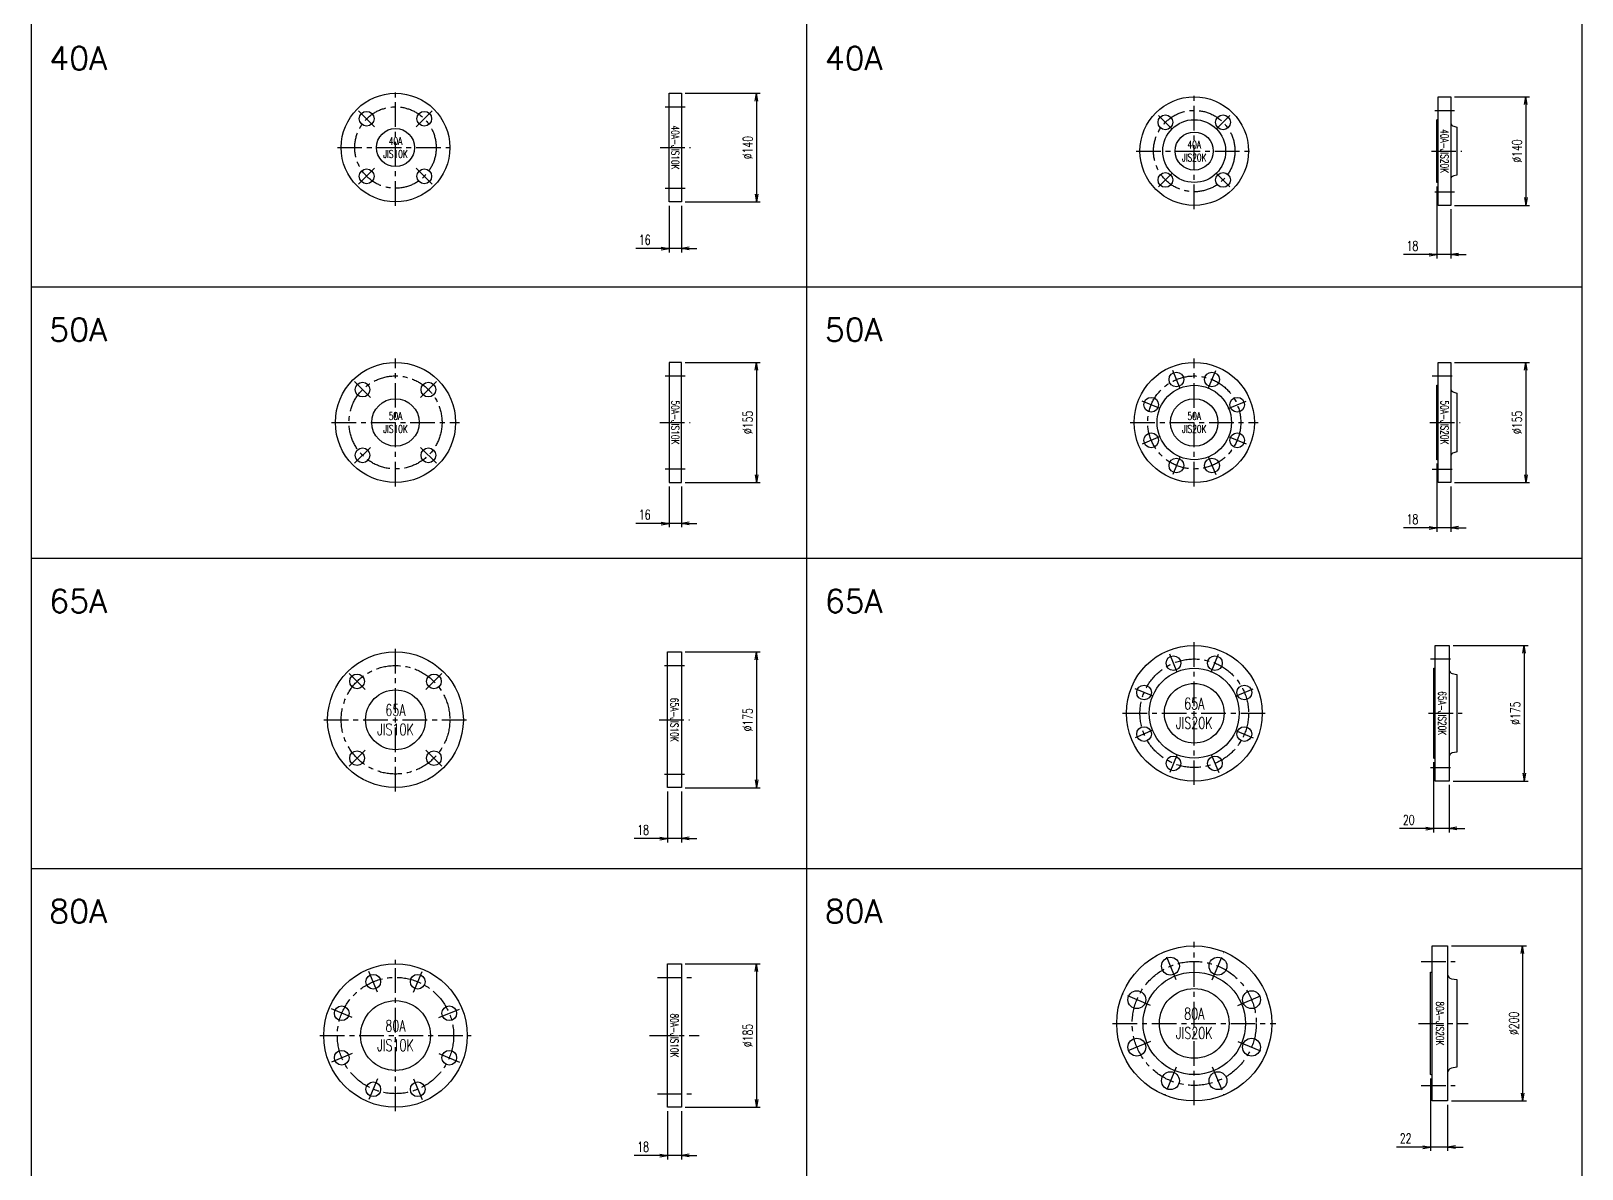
# Model space of a CAD drawing. Header units: millimetres. Extents: x 2090 to 42062, y -14812 to 2738.
# Drawn here: x 4325 to 6325, y -11950 to -10482 of the extents above; entities that cross this region are included whole.
import ezdxf

# ---------------------------------------------------------------- set-up
doc = ezdxf.new("R2010")
doc.units = ezdxf.units.MM
doc.header["$PDMODE"] = 35
doc.linetypes.add('CENTER', pattern=[50.8, 31.75, -6.35, 6.35, -6.35])
for name, color, linetype in [('#配管（SUS)', 220, 'Continuous'), ('DIM', 1, 'Continuous'), ('skeleton', 7, 'Continuous')]:
    doc.layers.add(name, color=color, linetype=linetype)
doc.styles.add('kpk', font='romans.shx', dxfattribs={"width": 0.7, "bigfont": 'extfont2.shx'})
doc.styles.get("Standard").update_dxf_attribs({"font": 'romans.shx', "bigfont": 'extfont.shx'})
doc.dimstyles.new('1／5～KPK', dxfattribs={"dimscale": 5, "dimtxt": 2.5, "dimasz": 2, "dimexe": 1, "dimexo": 1, "dimgap": 1, "dimtad": 3, "dimdsep": 46, "dimtxsty": 'kpk', "dimblk": 'OPEN', "dimcen": 2.5, "dimclrd": 9, "dimclre": 9, "dimclrt": 4, "dimadec": 1, "dimazin": 2, "dimtfac": 1, "dimtmove": 0, "dimatfit": 2, "dimldrblk": 'OPEN', "dimfxl": 1, "dimtfill": 1, "dimlwd": -1, "dimlwe": -1, "dimarcsym": 1})

# ---------------------------------------------------------------- blocks, each defined once
blk = doc.blocks.new('_Open')
at = {"color": 0, "linetype": 'ByBlock', "lineweight": -2}
for p, q in [((-1, 0.17), (0, 0)), ((-1, -0.17), (0, 0)), ((0, 0), (-1, 0))]:
    blk.add_line(p, q, dxfattribs=at)
blk = doc.blocks.new('*D1516')
at = {"layer": 'Defpoints', "color": 0, "linetype": 'ByBlock', "transparency": 16777216}
for p in [(5146.1, -11869.9), (5164.1, -11869.9), (5146.1, -11932.3)]:
    blk.add_point(p, dxfattribs=at)
at = {"layer": 'DIM', "color": 9, "transparency": 16777216}
for p, q in [((5146.1, -11874.9), (5146.1, -11937.3)), ((5164.1, -11874.9), (5164.1, -11937.3)), ((5136.1, -11932.3), (5103.2, -11932.3)), ((5164.1, -11932.3), (5146.1, -11932.3)), ((5174.1, -11932.3), (5184.1, -11932.3))]:
    blk.add_line(p, q, dxfattribs=at)
at = {"layer": 'DIM', "color": 9, "linetype": 'ByBlock', "transparency": 16777216, "xscale": 10, "yscale": 10, "zscale": 10}
blk.add_blockref('_Open', (5146.1, -11932.3), dxfattribs=at)
at = {"layer": 'DIM', "color": 9, "linetype": 'ByBlock', "transparency": 16777216, "xscale": 10, "yscale": 10, "zscale": 10, "rotation": 180}
blk.add_blockref('_Open', (5164.1, -11932.3), dxfattribs=at)
at = {"layer": 'DIM', "color": 4, "linetype": 'ByBlock', "transparency": 16777216, "insert": (5114.7, -11921), "char_height": 12.5, "attachment_point": 5, "style": 'kpk', "bg_fill": 3, "box_fill_scale": 1.1, "bg_fill_color": 256, "bg_fill_true_color": 13158600, "bg_fill_transparency": 0}
blk.add_mtext('18', dxfattribs=at)
blk = doc.blocks.new('*D1517')
at = {"layer": 'Defpoints', "color": 0, "linetype": 'ByBlock', "transparency": 16777216}
for p in [(5146.1, -11457.8), (5164.1, -11457.8), (5146.1, -11523.5)]:
    blk.add_point(p, dxfattribs=at)
at = {"layer": 'DIM', "color": 9, "transparency": 16777216}
for p, q in [((5146.1, -11462.8), (5146.1, -11528.5)), ((5164.1, -11462.8), (5164.1, -11528.5)), ((5136.1, -11523.5), (5103.2, -11523.5)), ((5164.1, -11523.5), (5146.1, -11523.5)), ((5174.1, -11523.5), (5184.1, -11523.5))]:
    blk.add_line(p, q, dxfattribs=at)
at = {"layer": 'DIM', "color": 9, "linetype": 'ByBlock', "transparency": 16777216, "xscale": 10, "yscale": 10, "zscale": 10}
blk.add_blockref('_Open', (5146.1, -11523.5), dxfattribs=at)
at = {"layer": 'DIM', "color": 9, "linetype": 'ByBlock', "transparency": 16777216, "xscale": 10, "yscale": 10, "zscale": 10, "rotation": 180}
blk.add_blockref('_Open', (5164.1, -11523.5), dxfattribs=at)
at = {"layer": 'DIM', "color": 4, "linetype": 'ByBlock', "transparency": 16777216, "insert": (5114.7, -11512.3), "char_height": 12.5, "attachment_point": 5, "style": 'kpk', "bg_fill": 3, "box_fill_scale": 1.1, "bg_fill_color": 256, "bg_fill_true_color": 13158600, "bg_fill_transparency": 0}
blk.add_mtext('18', dxfattribs=at)
blk = doc.blocks.new('*D1518')
at = {"layer": 'Defpoints', "color": 0, "linetype": 'ByBlock', "transparency": 16777216}
for p in [(5148.1, -10702.3), (5164.1, -10702.3), (5148.1, -10762.6)]:
    blk.add_point(p, dxfattribs=at)
at = {"layer": 'DIM', "color": 9, "transparency": 16777216}
for p, q in [((5148.1, -10707.3), (5148.1, -10767.6)), ((5164.1, -10707.3), (5164.1, -10767.6)), ((5138.1, -10762.6), (5105.2, -10762.6)), ((5164.1, -10762.6), (5148.1, -10762.6)), ((5174.1, -10762.6), (5184.1, -10762.6))]:
    blk.add_line(p, q, dxfattribs=at)
at = {"layer": 'DIM', "color": 9, "linetype": 'ByBlock', "transparency": 16777216, "xscale": 10, "yscale": 10, "zscale": 10}
blk.add_blockref('_Open', (5148.1, -10762.6), dxfattribs=at)
at = {"layer": 'DIM', "color": 9, "linetype": 'ByBlock', "transparency": 16777216, "xscale": 10, "yscale": 10, "zscale": 10, "rotation": 180}
blk.add_blockref('_Open', (5164.1, -10762.6), dxfattribs=at)
at = {"layer": 'DIM', "color": 4, "linetype": 'ByBlock', "transparency": 16777216, "insert": (5116.7, -10751.3), "char_height": 12.5, "attachment_point": 5, "style": 'kpk', "bg_fill": 3, "box_fill_scale": 1.1, "bg_fill_color": 256, "bg_fill_true_color": 13158600, "bg_fill_transparency": 0}
blk.add_mtext('16', dxfattribs=at)
blk = doc.blocks.new('*D1527')
at = {"layer": 'Defpoints', "color": 0, "linetype": 'ByBlock', "transparency": 16777216}
for p in [(6138.1, -10677.3), (6156.1, -10706.8), (6138.1, -10770.4)]:
    blk.add_point(p, dxfattribs=at)
at = {"layer": 'DIM', "color": 9, "transparency": 16777216}
for p, q in [((6138.1, -10682.3), (6138.1, -10775.4)), ((6156.1, -10711.8), (6156.1, -10775.4)), ((6128.1, -10770.4), (6095.2, -10770.4)), ((6156.1, -10770.4), (6138.1, -10770.4)), ((6166.1, -10770.4), (6176.1, -10770.4))]:
    blk.add_line(p, q, dxfattribs=at)
at = {"layer": 'DIM', "color": 9, "linetype": 'ByBlock', "transparency": 16777216, "xscale": 10, "yscale": 10, "zscale": 10}
blk.add_blockref('_Open', (6138.1, -10770.4), dxfattribs=at)
at = {"layer": 'DIM', "color": 9, "linetype": 'ByBlock', "transparency": 16777216, "xscale": 10, "yscale": 10, "zscale": 10, "rotation": 180}
blk.add_blockref('_Open', (6156.1, -10770.4), dxfattribs=at)
at = {"layer": 'DIM', "color": 4, "linetype": 'ByBlock', "transparency": 16777216, "insert": (6106.7, -10759.1), "char_height": 12.5, "attachment_point": 5, "style": 'kpk', "bg_fill": 3, "box_fill_scale": 1.1, "bg_fill_color": 256, "bg_fill_true_color": 13158600, "bg_fill_transparency": 0}
blk.add_mtext('18', dxfattribs=at)
blk = doc.blocks.new('*D1528')
at = {"layer": 'Defpoints', "color": 0, "linetype": 'ByBlock', "transparency": 16777216}
for p in [(6138.1, -11034.8), (6156.1, -11064.3), (6138.1, -11122.8)]:
    blk.add_point(p, dxfattribs=at)
at = {"layer": 'DIM', "color": 9, "transparency": 16777216}
for p, q in [((6138.1, -11039.8), (6138.1, -11127.8)), ((6156.1, -11069.3), (6156.1, -11127.8)), ((6128.1, -11122.8), (6095.2, -11122.8)), ((6156.1, -11122.8), (6138.1, -11122.8)), ((6166.1, -11122.8), (6176.1, -11122.8))]:
    blk.add_line(p, q, dxfattribs=at)
at = {"layer": 'DIM', "color": 9, "linetype": 'ByBlock', "transparency": 16777216, "xscale": 10, "yscale": 10, "zscale": 10}
blk.add_blockref('_Open', (6138.1, -11122.8), dxfattribs=at)
at = {"layer": 'DIM', "color": 9, "linetype": 'ByBlock', "transparency": 16777216, "xscale": 10, "yscale": 10, "zscale": 10, "rotation": 180}
blk.add_blockref('_Open', (6156.1, -11122.8), dxfattribs=at)
at = {"layer": 'DIM', "color": 4, "linetype": 'ByBlock', "transparency": 16777216, "insert": (6106.7, -11111.6), "char_height": 12.5, "attachment_point": 5, "style": 'kpk', "bg_fill": 3, "box_fill_scale": 1.1, "bg_fill_color": 256, "bg_fill_true_color": 13158600, "bg_fill_transparency": 0}
blk.add_mtext('18', dxfattribs=at)
blk = doc.blocks.new('*D1529')
at = {"layer": 'Defpoints', "color": 0, "linetype": 'ByBlock', "transparency": 16777216}
for p in [(6134.1, -11419.8), (6154.1, -11449.3), (6134.1, -11510.6)]:
    blk.add_point(p, dxfattribs=at)
at = {"layer": 'DIM', "color": 9, "transparency": 16777216}
for p, q in [((6134.1, -11424.8), (6134.1, -11515.6)), ((6154.1, -11454.3), (6154.1, -11515.6)), ((6124.1, -11510.6), (6090, -11510.6)), ((6154.1, -11510.6), (6134.1, -11510.6)), ((6164.1, -11510.6), (6174.1, -11510.6))]:
    blk.add_line(p, q, dxfattribs=at)
at = {"layer": 'DIM', "color": 9, "linetype": 'ByBlock', "transparency": 16777216, "xscale": 10, "yscale": 10, "zscale": 10}
blk.add_blockref('_Open', (6134.1, -11510.6), dxfattribs=at)
at = {"layer": 'DIM', "color": 9, "linetype": 'ByBlock', "transparency": 16777216, "xscale": 10, "yscale": 10, "zscale": 10, "rotation": 180}
blk.add_blockref('_Open', (6154.1, -11510.6), dxfattribs=at)
at = {"layer": 'DIM', "color": 4, "linetype": 'ByBlock', "transparency": 16777216, "insert": (6102, -11499.3), "char_height": 12.5, "attachment_point": 5, "style": 'kpk', "bg_fill": 3, "box_fill_scale": 1.1, "bg_fill_color": 256, "bg_fill_true_color": 13158600, "bg_fill_transparency": 0}
blk.add_mtext('20', dxfattribs=at)
blk = doc.blocks.new('*D1530')
at = {"layer": 'Defpoints', "color": 0, "linetype": 'ByBlock', "transparency": 16777216}
for p in [(6130.1, -11827.8), (6152.1, -11861.8), (6130.1, -11921.3)]:
    blk.add_point(p, dxfattribs=at)
at = {"layer": 'DIM', "color": 9, "transparency": 16777216}
for p, q in [((6130.1, -11832.8), (6130.1, -11926.3)), ((6152.1, -11866.8), (6152.1, -11926.3)), ((6120.1, -11921.3), (6086, -11921.3)), ((6152.1, -11921.3), (6130.1, -11921.3)), ((6162.1, -11921.3), (6172.1, -11921.3))]:
    blk.add_line(p, q, dxfattribs=at)
at = {"layer": 'DIM', "color": 9, "linetype": 'ByBlock', "transparency": 16777216, "xscale": 10, "yscale": 10, "zscale": 10}
blk.add_blockref('_Open', (6130.1, -11921.3), dxfattribs=at)
at = {"layer": 'DIM', "color": 9, "linetype": 'ByBlock', "transparency": 16777216, "xscale": 10, "yscale": 10, "zscale": 10, "rotation": 180}
blk.add_blockref('_Open', (6152.1, -11921.3), dxfattribs=at)
at = {"layer": 'DIM', "color": 4, "linetype": 'ByBlock', "transparency": 16777216, "insert": (6098, -11910.1), "char_height": 12.5, "attachment_point": 5, "style": 'kpk', "bg_fill": 3, "box_fill_scale": 1.1, "bg_fill_color": 256, "bg_fill_true_color": 13158600, "bg_fill_transparency": 0}
blk.add_mtext('22', dxfattribs=at)
blk = doc.blocks.new('*D1536')
at = {"layer": 'Defpoints', "color": 0, "linetype": 'ByBlock', "transparency": 16777216}
for p in [(5148.1, -11064.3), (5164.1, -11064.3), (5148.1, -11117)]:
    blk.add_point(p, dxfattribs=at)
at = {"layer": 'DIM', "color": 9, "transparency": 16777216}
for p, q in [((5148.1, -11069.3), (5148.1, -11122)), ((5164.1, -11069.3), (5164.1, -11122)), ((5138.1, -11117), (5105.2, -11117)), ((5164.1, -11117), (5148.1, -11117)), ((5174.1, -11117), (5184.1, -11117))]:
    blk.add_line(p, q, dxfattribs=at)
at = {"layer": 'DIM', "color": 9, "linetype": 'ByBlock', "transparency": 16777216, "xscale": 10, "yscale": 10, "zscale": 10}
blk.add_blockref('_Open', (5148.1, -11117), dxfattribs=at)
at = {"layer": 'DIM', "color": 9, "linetype": 'ByBlock', "transparency": 16777216, "xscale": 10, "yscale": 10, "zscale": 10, "rotation": 180}
blk.add_blockref('_Open', (5164.1, -11117), dxfattribs=at)
at = {"layer": 'DIM', "color": 4, "linetype": 'ByBlock', "transparency": 16777216, "insert": (5116.7, -11105.7), "char_height": 12.5, "attachment_point": 5, "style": 'kpk', "bg_fill": 3, "box_fill_scale": 1.1, "bg_fill_color": 256, "bg_fill_true_color": 13158600, "bg_fill_transparency": 0}
blk.add_mtext('16', dxfattribs=at)
blk = doc.blocks.new('*D1473')
at = {"layer": 'Defpoints', "color": 0, "linetype": 'ByBlock', "transparency": 16777216}
for p in [(5164.1, -10562.3), (5164.1, -10702.3), (5260.8, -10702.3)]:
    blk.add_point(p, dxfattribs=at)
at = {"layer": 'DIM', "color": 9, "transparency": 16777216}
for p, q in [((5169.1, -10562.3), (5265.8, -10562.3)), ((5260.8, -10572.3), (5260.8, -10692.3)), ((5169.1, -10702.3), (5265.8, -10702.3))]:
    blk.add_line(p, q, dxfattribs=at)
at = {"layer": 'DIM', "color": 9, "linetype": 'ByBlock', "transparency": 16777216, "xscale": 10, "yscale": 10, "zscale": 10}
for p, rotation in [((5260.8, -10562.3), 90), ((5260.8, -10702.3), 270)]:
    blk.add_blockref('_Open', p, dxfattribs=dict(at, rotation=rotation))
at = {"layer": 'DIM', "color": 4, "linetype": 'ByBlock', "transparency": 16777216, "insert": (5249.6, -10632.3), "char_height": 12.5, "attachment_point": 5, "rotation": 90, "style": 'kpk', "bg_fill": 3, "box_fill_scale": 1.1, "bg_fill_color": 256, "bg_fill_true_color": 13158600, "bg_fill_transparency": 0}
blk.add_mtext('%%C140', dxfattribs=at)
blk = doc.blocks.new('*D1474')
at = {"layer": 'Defpoints', "color": 0, "linetype": 'ByBlock', "transparency": 16777216}
for p in [(5164.1, -10909.3), (5164.1, -11064.3), (5260.8, -11064.3)]:
    blk.add_point(p, dxfattribs=at)
at = {"layer": 'DIM', "color": 9, "transparency": 16777216}
for p, q in [((5169.1, -10909.3), (5265.8, -10909.3)), ((5260.8, -10919.3), (5260.8, -11054.3)), ((5169.1, -11064.3), (5265.8, -11064.3))]:
    blk.add_line(p, q, dxfattribs=at)
at = {"layer": 'DIM', "color": 9, "linetype": 'ByBlock', "transparency": 16777216, "xscale": 10, "yscale": 10, "zscale": 10}
for p, rotation in [((5260.8, -10909.3), 90), ((5260.8, -11064.3), 270)]:
    blk.add_blockref('_Open', p, dxfattribs=dict(at, rotation=rotation))
at = {"layer": 'DIM', "color": 4, "linetype": 'ByBlock', "transparency": 16777216, "insert": (5249.6, -10986.8), "char_height": 12.5, "attachment_point": 5, "rotation": 90, "style": 'kpk', "bg_fill": 3, "box_fill_scale": 1.1, "bg_fill_color": 256, "bg_fill_true_color": 13158600, "bg_fill_transparency": 0}
blk.add_mtext('%%C155', dxfattribs=at)
blk = doc.blocks.new('*D1475')
at = {"layer": 'Defpoints', "color": 0, "linetype": 'ByBlock', "transparency": 16777216}
for p in [(5164.1, -11282.8), (5164.1, -11457.8), (5260.8, -11457.8)]:
    blk.add_point(p, dxfattribs=at)
at = {"layer": 'DIM', "color": 9, "transparency": 16777216}
for p, q in [((5169.1, -11282.8), (5265.8, -11282.8)), ((5260.8, -11292.8), (5260.8, -11447.8)), ((5169.1, -11457.8), (5265.8, -11457.8))]:
    blk.add_line(p, q, dxfattribs=at)
at = {"layer": 'DIM', "color": 9, "linetype": 'ByBlock', "transparency": 16777216, "xscale": 10, "yscale": 10, "zscale": 10}
for p, rotation in [((5260.8, -11282.8), 90), ((5260.8, -11457.8), 270)]:
    blk.add_blockref('_Open', p, dxfattribs=dict(at, rotation=rotation))
at = {"layer": 'DIM', "color": 4, "linetype": 'ByBlock', "transparency": 16777216, "insert": (5249.6, -11370.3), "char_height": 12.5, "attachment_point": 5, "rotation": 90, "style": 'kpk', "bg_fill": 3, "box_fill_scale": 1.1, "bg_fill_color": 256, "bg_fill_true_color": 13158600, "bg_fill_transparency": 0}
blk.add_mtext('%%C175', dxfattribs=at)
blk = doc.blocks.new('*D1476')
at = {"layer": 'Defpoints', "color": 0, "linetype": 'ByBlock', "transparency": 16777216}
for p in [(5164.1, -11684.9), (5164.1, -11869.9), (5260.8, -11869.9)]:
    blk.add_point(p, dxfattribs=at)
at = {"layer": 'DIM', "color": 9, "transparency": 16777216}
for p, q in [((5169.1, -11684.9), (5265.8, -11684.9)), ((5260.8, -11694.9), (5260.8, -11859.9)), ((5169.1, -11869.9), (5265.8, -11869.9))]:
    blk.add_line(p, q, dxfattribs=at)
at = {"layer": 'DIM', "color": 9, "linetype": 'ByBlock', "transparency": 16777216, "xscale": 10, "yscale": 10, "zscale": 10}
for p, rotation in [((5260.8, -11684.9), 90), ((5260.8, -11869.9), 270)]:
    blk.add_blockref('_Open', p, dxfattribs=dict(at, rotation=rotation))
at = {"layer": 'DIM', "color": 4, "linetype": 'ByBlock', "transparency": 16777216, "insert": (5249.6, -11777.4), "char_height": 12.5, "attachment_point": 5, "rotation": 90, "style": 'kpk', "bg_fill": 3, "box_fill_scale": 1.1, "bg_fill_color": 256, "bg_fill_true_color": 13158600, "bg_fill_transparency": 0}
blk.add_mtext('%%C185', dxfattribs=at)
blk = doc.blocks.new('*D1487')
at = {"layer": 'Defpoints', "color": 0, "linetype": 'ByBlock', "transparency": 16777216}
for p in [(6156.1, -10566.8), (6156.1, -10706.8), (6252.8, -10706.8)]:
    blk.add_point(p, dxfattribs=at)
at = {"layer": 'DIM', "color": 9, "transparency": 16777216}
for p, q in [((6161.1, -10566.8), (6257.8, -10566.8)), ((6252.8, -10576.8), (6252.8, -10696.8)), ((6161.1, -10706.8), (6257.8, -10706.8))]:
    blk.add_line(p, q, dxfattribs=at)
at = {"layer": 'DIM', "color": 9, "linetype": 'ByBlock', "transparency": 16777216, "xscale": 10, "yscale": 10, "zscale": 10}
for p, rotation in [((6252.8, -10566.8), 90), ((6252.8, -10706.8), 270)]:
    blk.add_blockref('_Open', p, dxfattribs=dict(at, rotation=rotation))
at = {"layer": 'DIM', "color": 4, "linetype": 'ByBlock', "transparency": 16777216, "insert": (6241.6, -10636.8), "char_height": 12.5, "attachment_point": 5, "rotation": 90, "style": 'kpk', "bg_fill": 3, "box_fill_scale": 1.1, "bg_fill_color": 256, "bg_fill_true_color": 13158600, "bg_fill_transparency": 0}
blk.add_mtext('%%C140', dxfattribs=at)
blk = doc.blocks.new('*D1488')
at = {"layer": 'Defpoints', "color": 0, "linetype": 'ByBlock', "transparency": 16777216}
for p in [(6156.1, -10909.3), (6156.1, -11064.3), (6252.8, -11064.3)]:
    blk.add_point(p, dxfattribs=at)
at = {"layer": 'DIM', "color": 9, "transparency": 16777216}
for p, q in [((6161.1, -10909.3), (6257.8, -10909.3)), ((6252.8, -10919.3), (6252.8, -11054.3)), ((6161.1, -11064.3), (6257.8, -11064.3))]:
    blk.add_line(p, q, dxfattribs=at)
at = {"layer": 'DIM', "color": 9, "linetype": 'ByBlock', "transparency": 16777216, "xscale": 10, "yscale": 10, "zscale": 10}
for p, rotation in [((6252.8, -10909.3), 90), ((6252.8, -11064.3), 270)]:
    blk.add_blockref('_Open', p, dxfattribs=dict(at, rotation=rotation))
at = {"layer": 'DIM', "color": 4, "linetype": 'ByBlock', "transparency": 16777216, "insert": (6241.6, -10986.8), "char_height": 12.5, "attachment_point": 5, "rotation": 90, "style": 'kpk', "bg_fill": 3, "box_fill_scale": 1.1, "bg_fill_color": 256, "bg_fill_true_color": 13158600, "bg_fill_transparency": 0}
blk.add_mtext('%%C155', dxfattribs=at)
blk = doc.blocks.new('*D1489')
at = {"layer": 'Defpoints', "color": 0, "linetype": 'ByBlock', "transparency": 16777216}
for p in [(6154.1, -11274.3), (6154.1, -11449.3), (6250.8, -11449.3)]:
    blk.add_point(p, dxfattribs=at)
at = {"layer": 'DIM', "color": 9, "transparency": 16777216}
for p, q in [((6159.1, -11274.3), (6255.8, -11274.3)), ((6250.8, -11284.3), (6250.8, -11439.3)), ((6159.1, -11449.3), (6255.8, -11449.3))]:
    blk.add_line(p, q, dxfattribs=at)
at = {"layer": 'DIM', "color": 9, "linetype": 'ByBlock', "transparency": 16777216, "xscale": 10, "yscale": 10, "zscale": 10}
for p, rotation in [((6250.8, -11274.3), 90), ((6250.8, -11449.3), 270)]:
    blk.add_blockref('_Open', p, dxfattribs=dict(at, rotation=rotation))
at = {"layer": 'DIM', "color": 4, "linetype": 'ByBlock', "transparency": 16777216, "insert": (6239.6, -11361.8), "char_height": 12.5, "attachment_point": 5, "rotation": 90, "style": 'kpk', "bg_fill": 3, "box_fill_scale": 1.1, "bg_fill_color": 256, "bg_fill_true_color": 13158600, "bg_fill_transparency": 0}
blk.add_mtext('%%C175', dxfattribs=at)
blk = doc.blocks.new('*D1490')
at = {"layer": 'Defpoints', "color": 0, "linetype": 'ByBlock', "transparency": 16777216}
for p in [(6152.1, -11661.8), (6152.1, -11861.8), (6248.8, -11861.8)]:
    blk.add_point(p, dxfattribs=at)
at = {"layer": 'DIM', "color": 9, "transparency": 16777216}
for p, q in [((6157.1, -11661.8), (6253.8, -11661.8)), ((6248.8, -11671.8), (6248.8, -11851.8)), ((6157.1, -11861.8), (6253.8, -11861.8))]:
    blk.add_line(p, q, dxfattribs=at)
at = {"layer": 'DIM', "color": 9, "linetype": 'ByBlock', "transparency": 16777216, "xscale": 10, "yscale": 10, "zscale": 10}
for p, rotation in [((6248.8, -11661.8), 90), ((6248.8, -11861.8), 270)]:
    blk.add_blockref('_Open', p, dxfattribs=dict(at, rotation=rotation))
at = {"layer": 'DIM', "color": 4, "linetype": 'ByBlock', "transparency": 16777216, "insert": (6237.6, -11761.8), "char_height": 12.5, "attachment_point": 5, "rotation": 90, "style": 'kpk', "bg_fill": 3, "box_fill_scale": 1.1, "bg_fill_color": 256, "bg_fill_true_color": 13158600, "bg_fill_transparency": 0}
blk.add_mtext('%%C200', dxfattribs=at)
blk = doc.blocks.new('*U1608')
at = {"layer": '#配管（SUS)', "color": 2, "linetype": 'CENTER'}
blk.add_line((10.3, -10.3), (-10.3, 10.3), dxfattribs=at)
at = {"layer": '#配管（SUS)', "color": 0, "linetype": 'ByBlock'}
blk.add_circle((0, 0), 9.5, dxfattribs=at)
blk = doc.blocks.new('*U1609')
at = {"color": 0, "linetype": 'ByBlock', "lineweight": -2}
blk.add_blockref('*U1608', (3758.2, -10595.1), dxfattribs=at)
for p, rotation in [((3832.5, -10595.1), 269.9999999999999), ((3758.2, -10669.4), 89.99999999999999), ((3832.5, -10669.4), 180)]:
    blk.add_blockref('*U1608', p, dxfattribs=dict(at, rotation=rotation))
blk = doc.blocks.new('A$C0CD40A20')
at = {"layer": '#配管（SUS)', "color": 2, "linetype": 'CENTER'}
for p, q in [((0, -75), (0, 75)), ((-75, 0), (75, 0))]:
    blk.add_line(p, q, dxfattribs=at)
at = {"layer": '#配管（SUS)', "color": 0, "linetype": 'ByBlock'}
for radius in [70, 24.6]:
    blk.add_circle((0, 0), radius, dxfattribs=at)
at = {"layer": '#配管（SUS)', "color": 2, "linetype": 'CENTER'}
blk.add_circle((0, 0), 52.5, dxfattribs=at)
at = {"color": 0, "linetype": 'ByBlock'}
blk.add_blockref('*U1609', (-3795.4, 10632.3), dxfattribs=at)
at = {"layer": 'Defpoints', "color": 5, "insert": (0, 0), "char_height": 10, "attachment_point": 5}
blk.add_mtext('{\\W0.7;40A\\PJIS10K}', dxfattribs=at)
blk = doc.blocks.new('A$C657678CF')
at = {"layer": '#配管（SUS)', "color": 2, "linetype": 'CENTER'}
for p, q in [((-20.9, 52.5), (4.9, 52.5)), ((-27.6, 0), (11.6, 0)), ((-20.9, -52.5), (4.9, -52.5))]:
    blk.add_line(p, q, dxfattribs=at)
at = {"layer": '#配管（SUS)', "color": 0, "linetype": 'ByBlock'}
blk.add_lwpolyline([(0, -70), (-16, -70), (-16, 70), (0, 70)], close=True, dxfattribs=at)
at = {"layer": 'Defpoints', "color": 5, "insert": (-8, 0), "char_height": 10, "attachment_point": 5, "rotation": 270}
blk.add_mtext('{\\W0.7;40A-JIS10K}', dxfattribs=at)
blk = doc.blocks.new('*U1612')
at = {"layer": '#配管（SUS)', "color": 2, "linetype": 'CENTER'}
blk.add_line((10.3, -10.3), (-10.3, 10.3), dxfattribs=at)
at = {"layer": '#配管（SUS)', "color": 0, "linetype": 'ByBlock'}
blk.add_circle((0, 0), 9.5, dxfattribs=at)
blk = doc.blocks.new('*U1613')
at = {"color": 0, "linetype": 'ByBlock', "lineweight": -2}
blk.add_blockref('*U1612', (3752.9, -10944.4), dxfattribs=at)
for p, rotation in [((3837.8, -10944.4), 270), ((3752.9, -11029.2), 89.99999999999999), ((3837.8, -11029.2), 180)]:
    blk.add_blockref('*U1612', p, dxfattribs=dict(at, rotation=rotation))
blk = doc.blocks.new('A$C68975E03')
at = {"layer": '#配管（SUS)', "color": 2, "linetype": 'CENTER'}
for p, q in [((0, -82.5), (0, 82.5)), ((-82.5, 0), (82.5, 0))]:
    blk.add_line(p, q, dxfattribs=at)
at = {"layer": '#配管（SUS)', "color": 0, "linetype": 'ByBlock'}
for radius in [77.5, 30.6]:
    blk.add_circle((0, 0), radius, dxfattribs=at)
at = {"layer": '#配管（SUS)', "color": 2, "linetype": 'CENTER'}
blk.add_circle((0, 0), 60, dxfattribs=at)
at = {"color": 0, "linetype": 'ByBlock'}
blk.add_blockref('*U1613', (-3795.4, 10986.8), dxfattribs=at)
at = {"layer": 'Defpoints', "color": 5, "insert": (0, 0), "char_height": 10, "attachment_point": 5}
blk.add_mtext('{\\W0.7;50A\\PJIS10K}', dxfattribs=at)
blk = doc.blocks.new('A$C14132AD7')
at = {"layer": '#配管（SUS)', "color": 2, "linetype": 'CENTER'}
for p, q in [((-20.9, 60), (4.9, 60)), ((-27.8, 0), (11.4, 0)), ((-27.7, 0), (11.4, 0)), ((-20.9, -60), (4.9, -60))]:
    blk.add_line(p, q, dxfattribs=at)
at = {"layer": '#配管（SUS)', "color": 0, "linetype": 'ByBlock'}
blk.add_lwpolyline([(-16, 77.5), (-16, -77.5), (0, -77.5), (0, 77.5)], close=True, dxfattribs=at)
at = {"layer": 'Defpoints', "color": 5, "insert": (-8, 0), "char_height": 10, "attachment_point": 5, "rotation": 270}
blk.add_mtext('{\\W0.7;50A-JIS10K}', dxfattribs=at)
blk = doc.blocks.new('*U1616')
at = {"layer": '#配管（SUS)', "color": 2, "linetype": 'CENTER'}
blk.add_line((10.3, -10.3), (-10.3, 10.3), dxfattribs=at)
at = {"layer": '#配管（SUS)', "color": 0, "linetype": 'ByBlock'}
blk.add_circle((0, 0), 9.5, dxfattribs=at)
blk = doc.blocks.new('*U1617')
at = {"color": 0, "linetype": 'ByBlock', "lineweight": -2}
blk.add_blockref('*U1616', (3745.9, -11320.8), dxfattribs=at)
for p, rotation in [((3844.9, -11320.8), 270), ((3745.9, -11419.8), 90.00000000000001), ((3844.9, -11419.8), 180)]:
    blk.add_blockref('*U1616', p, dxfattribs=dict(at, rotation=rotation))
blk = doc.blocks.new('A$C46E46FC9')
at = {"layer": '#配管（SUS)', "color": 2, "linetype": 'CENTER'}
for p, q in [((0, -92.5), (0, 92.5)), ((-92.5, 0), (92.5, 0))]:
    blk.add_line(p, q, dxfattribs=at)
at = {"layer": '#配管（SUS)', "color": 0, "linetype": 'ByBlock'}
for radius in [87.5, 38.6]:
    blk.add_circle((0, 0), radius, dxfattribs=at)
at = {"layer": '#配管（SUS)', "color": 2, "linetype": 'CENTER'}
blk.add_circle((0, 0), 70, dxfattribs=at)
at = {"color": 0, "linetype": 'ByBlock'}
blk.add_blockref('*U1617', (-3795.4, 11370.3), dxfattribs=at)
at = {"layer": 'Defpoints', "color": 5, "insert": (0, 0), "char_height": 15, "attachment_point": 5}
blk.add_mtext('{\\W0.7;65A\\PJIS10K}', dxfattribs=at)
blk = doc.blocks.new('A$C64592298')
at = {"layer": '#配管（SUS)', "color": 2, "linetype": 'CENTER'}
for p, q in [((-21.9, 70), (3.9, 70)), ((-28.8, 0), (10.4, 0)), ((-21.9, -70), (3.9, -70))]:
    blk.add_line(p, q, dxfattribs=at)
at = {"layer": '#配管（SUS)', "color": 0, "linetype": 'ByBlock'}
blk.add_lwpolyline([(0, 87.5), (0, -87.5), (-18, -87.5), (-18, 87.5)], close=True, dxfattribs=at)
at = {"layer": 'Defpoints', "color": 5, "insert": (-9, 0), "char_height": 10, "attachment_point": 5, "rotation": 270}
blk.add_mtext('{\\W0.7;65A-JIS10K}', dxfattribs=at)
blk = doc.blocks.new('*U1620')
at = {"layer": '#配管（SUS)', "color": 2, "linetype": 'CENTER'}
blk.add_line((5.5, -13.4), (-5.5, 13.4), dxfattribs=at)
at = {"layer": '#配管（SUS)', "color": 0, "linetype": 'ByBlock'}
blk.add_circle((0, 0), 9.5, dxfattribs=at)
blk = doc.blocks.new('*U1621')
at = {"color": 0, "linetype": 'ByBlock', "lineweight": -2}
blk.add_blockref('*U1620', (3766.7, -11708.1), dxfattribs=at)
for p, rotation in [((3824.1, -11708.1), 315.0000000000001), ((3726.1, -11748.7), 45), ((3864.7, -11748.7), 270), ((3726.1, -11806.1), 90), ((3864.7, -11806.1), 225), ((3766.7, -11846.7), 135), ((3824.1, -11846.7), 180)]:
    blk.add_blockref('*U1620', p, dxfattribs=dict(at, rotation=rotation))
blk = doc.blocks.new('A$C210050B9')
at = {"layer": '#配管（SUS)', "color": 2, "linetype": 'CENTER'}
for p, q in [((0, -97.5), (0, 97.5)), ((-97.5, 0), (97.5, 0))]:
    blk.add_line(p, q, dxfattribs=at)
at = {"layer": '#配管（SUS)', "color": 0, "linetype": 'ByBlock'}
for radius in [92.5, 45]:
    blk.add_circle((0, 0), radius, dxfattribs=at)
at = {"layer": '#配管（SUS)', "color": 2, "linetype": 'CENTER'}
blk.add_circle((0, 0), 75, dxfattribs=at)
at = {"color": 0, "linetype": 'ByBlock'}
blk.add_blockref('*U1621', (-3795.4, 11777.4), dxfattribs=at)
at = {"layer": 'Defpoints', "color": 5, "insert": (0, 0), "char_height": 15, "attachment_point": 5}
blk.add_mtext('{\\W0.7;80A\\PJIS10K}', dxfattribs=at)
blk = doc.blocks.new('A$C77270B66')
at = {"layer": '#配管（SUS)', "color": 2, "linetype": 'CENTER'}
for p, q in [((-31, 75), (13, 75)), ((-41, 0), (23, 0)), ((-31, -75), (13, -75))]:
    blk.add_line(p, q, dxfattribs=at)
at = {"layer": '#配管（SUS)', "color": 0, "linetype": 'ByBlock'}
blk.add_lwpolyline([(-18, -92.5), (-18, 92.5), (0, 92.5), (0, -92.5)], close=True, dxfattribs=at)
at = {"layer": 'Defpoints', "color": 5, "insert": (-9, 0), "char_height": 10, "attachment_point": 5, "rotation": 270}
blk.add_mtext('{\\W0.7;80A-JIS10K}', dxfattribs=at)
blk = doc.blocks.new('*U1662')
at = {"layer": '#配管（SUS)', "color": 2, "linetype": 'CENTER'}
blk.add_line((8.8, -8.8), (-8.8, 8.8), dxfattribs=at)
at = {"layer": '#配管（SUS)', "color": 0, "linetype": 'ByBlock'}
blk.add_circle((0, 0), 9.5, dxfattribs=at)
blk = doc.blocks.new('*U1663')
at = {"color": 0, "linetype": 'ByBlock', "lineweight": -2}
blk.add_blockref('*U1662', (4788.2, -10599.7), dxfattribs=at)
for p, rotation in [((4862.5, -10599.7), 270), ((4788.2, -10674), 89.99999999999999), ((4862.5, -10674), 180)]:
    blk.add_blockref('*U1662', p, dxfattribs=dict(at, rotation=rotation))
blk = doc.blocks.new('A$C0F8947A9')
at = {"layer": '#配管（SUS)', "color": 2, "linetype": 'CENTER'}
for p, q in [((0, -75), (0, 75)), ((-75, 0), (75, 0))]:
    blk.add_line(p, q, dxfattribs=at)
at = {"layer": '#配管（SUS)', "color": 0, "linetype": 'ByBlock'}
for radius in [70, 40.5, 24.6]:
    blk.add_circle((0, 0), radius, dxfattribs=at)
at = {"layer": '#配管（SUS)', "color": 2, "linetype": 'CENTER'}
blk.add_circle((0, 0), 52.5, dxfattribs=at)
at = {"color": 0, "linetype": 'ByBlock'}
blk.add_blockref('*U1663', (-4825.4, 10636.8), dxfattribs=at)
at = {"layer": 'Defpoints', "color": 5, "insert": (0, 0), "char_height": 10, "attachment_point": 5}
blk.add_mtext('{\\W0.7;40A\\PJIS20K}', dxfattribs=at)
blk = doc.blocks.new('A$C02BF365B')
at = {"layer": '#配管（SUS)', "color": 2, "linetype": 'CENTER'}
for p, q in [((-2.7, 52.5), (23, 52.5)), ((-7, 0), (32.1, 0)), ((-2.7, -52.5), (23, -52.5))]:
    blk.add_line(p, q, dxfattribs=at)
at = {"layer": '#配管（SUS)', "color": 0, "linetype": 'ByBlock'}
blk.add_lwpolyline([(18, -70), (2, -70), (2, 70), (18, 70)], close=True, dxfattribs=at)
for points in [[(2, -42.5, 0.414214), (0, -40.5), (0, 40.5, 0.414214), (2, 42.5)], [(18, 36.9, 0.344151), (21.8, 32.1), (26, 31), (26, -31), (21.8, -32.1, 0.344151), (18, -36.9)]]:
    blk.add_lwpolyline(points, format="xyb", dxfattribs=at)
at = {"layer": 'Defpoints', "color": 5, "insert": (10, 0), "char_height": 10, "attachment_point": 5, "rotation": 270}
blk.add_mtext('{\\W0.7;40A-JIS20K}', dxfattribs=at)
blk = doc.blocks.new('*U1666')
at = {"layer": '#配管（SUS)', "color": 2, "linetype": 'CENTER'}
blk.add_line((4.8, -11.5), (-4.8, 11.5), dxfattribs=at)
at = {"layer": '#配管（SUS)', "color": 0, "linetype": 'ByBlock'}
blk.add_circle((0, 0), 9.5, dxfattribs=at)
blk = doc.blocks.new('*U1667')
at = {"color": 0, "linetype": 'ByBlock', "lineweight": -2}
blk.add_blockref('*U1666', (4802.4, -10931.4), dxfattribs=at)
for p, rotation in [((4848.3, -10931.4), 315), ((4769.9, -10963.9), 45.00000000000003), ((4880.8, -10963.9), 270.0000000000001), ((4880.8, -11009.8), 225), ((4769.9, -11009.8), 90.00000000000001), ((4802.4, -11042.3), 135), ((4848.3, -11042.3), 180)]:
    blk.add_blockref('*U1666', p, dxfattribs=dict(at, rotation=rotation))
blk = doc.blocks.new('A$C580C2A51')
at = {"layer": '#配管（SUS)', "color": 2, "linetype": 'CENTER'}
for p, q in [((0, -82.5), (0, 82.5)), ((-82.5, 0), (82.5, 0))]:
    blk.add_line(p, q, dxfattribs=at)
at = {"layer": '#配管（SUS)', "color": 0, "linetype": 'ByBlock'}
for radius in [77.5, 48, 30.6]:
    blk.add_circle((0, 0), radius, dxfattribs=at)
at = {"layer": '#配管（SUS)', "color": 2, "linetype": 'CENTER'}
blk.add_circle((0, 0), 60, dxfattribs=at)
at = {"color": 0, "linetype": 'ByBlock'}
blk.add_blockref('*U1667', (-4825.4, 10986.8), dxfattribs=at)
at = {"layer": 'Defpoints', "color": 5, "insert": (0, 0), "char_height": 10, "attachment_point": 5}
blk.add_mtext('{\\W0.7;50A\\PJIS20K}', dxfattribs=at)
blk = doc.blocks.new('A$C6D912D4D')
at = {"layer": '#配管（SUS)', "color": 2, "linetype": 'CENTER'}
for p, q in [((-5.9, 60), (19.9, 60)), ((-9, 0), (30.2, 0)), ((-5.9, -60), (19.9, -60))]:
    blk.add_line(p, q, dxfattribs=at)
at = {"layer": '#配管（SUS)', "color": 0, "linetype": 'ByBlock'}
blk.add_lwpolyline([(18, -77.5), (2, -77.5), (2, 77.5), (18, 77.5)], close=True, dxfattribs=at)
for points in [[(2, -50, 0.414214), (0, -48), (0, 48, 0.414214), (2, 50)], [(18, 43.9, 0.344151), (21.8, 39.1), (26, 38), (26, -38), (21.8, -39.1, 0.344151), (18, -43.9)]]:
    blk.add_lwpolyline(points, format="xyb", dxfattribs=at)
at = {"layer": 'Defpoints', "color": 5, "insert": (10, 0), "char_height": 10, "attachment_point": 5, "rotation": 270}
blk.add_mtext('{\\W0.7;50A-JIS20K}', dxfattribs=at)
blk = doc.blocks.new('*U1670')
at = {"layer": '#配管（SUS)', "color": 2, "linetype": 'CENTER'}
blk.add_line((4.8, -11.5), (-4.8, 11.5), dxfattribs=at)
at = {"layer": '#配管（SUS)', "color": 0, "linetype": 'ByBlock'}
blk.add_circle((0, 0), 9.5, dxfattribs=at)
blk = doc.blocks.new('*U1671')
at = {"color": 0, "linetype": 'ByBlock', "lineweight": -2}
blk.add_blockref('*U1670', (4798.6, -11297.2), dxfattribs=at)
for p, rotation in [((4852.1, -11297.2), 315), ((4760.7, -11335), 45), ((4890, -11335), 270), ((4760.7, -11388.6), 90.00000000000001), ((4890, -11388.6), 225.0000000000001), ((4798.6, -11426.5), 135), ((4852.1, -11426.5), 180)]:
    blk.add_blockref('*U1670', p, dxfattribs=dict(at, rotation=rotation))
blk = doc.blocks.new('A$C68D24096')
at = {"layer": '#配管（SUS)', "color": 2, "linetype": 'CENTER'}
for p, q in [((0, -92.5), (0, 92.5)), ((-92.5, 0), (92.5, 0))]:
    blk.add_line(p, q, dxfattribs=at)
at = {"layer": '#配管（SUS)', "color": 0, "linetype": 'ByBlock'}
for radius in [87.5, 58, 38.5]:
    blk.add_circle((0, 0), radius, dxfattribs=at)
at = {"layer": '#配管（SUS)', "color": 2, "linetype": 'CENTER'}
blk.add_circle((0, 0), 70, dxfattribs=at)
at = {"color": 0, "linetype": 'ByBlock'}
blk.add_blockref('*U1671', (-4825.4, 11361.8), dxfattribs=at)
at = {"layer": 'Defpoints', "color": 5, "insert": (0, 0), "char_height": 15, "attachment_point": 5}
blk.add_mtext('{\\W0.7;65A\\PJIS20K}', dxfattribs=at)
blk = doc.blocks.new('A$C78F16B68')
at = {"layer": '#配管（SUS)', "color": 2, "linetype": 'CENTER'}
for p, q in [((-3.9, 70), (21.9, 70)), ((-6.7, 0), (36.6, 0)), ((-3.9, -70), (21.9, -70))]:
    blk.add_line(p, q, dxfattribs=at)
at = {"layer": '#配管（SUS)', "color": 0, "linetype": 'ByBlock'}
blk.add_lwpolyline([(2, 87.5), (20, 87.5), (20, -87.5), (2, -87.5)], close=True, dxfattribs=at)
for points in [[(2, -60, 0.414214), (0, -58), (0, 58, 0.414214), (2, 60)], [(20, 56.1, 0.357511), (24, 51.2), (30, 50), (30, -50), (24, -51.2, 0.357511), (20, -56.1)]]:
    blk.add_lwpolyline(points, format="xyb", dxfattribs=at)
at = {"layer": 'Defpoints', "color": 5, "insert": (11, 0), "char_height": 10, "attachment_point": 5, "rotation": 270}
blk.add_mtext('{\\W0.7;65A-JIS20K}', dxfattribs=at)
blk = doc.blocks.new('*U1674')
at = {"layer": '#配管（SUS)', "color": 2, "linetype": 'CENTER'}
blk.add_line((7.3, -17.7), (-7.3, 17.7), dxfattribs=at)
at = {"layer": '#配管（SUS)', "color": 0, "linetype": 'ByBlock'}
blk.add_circle((0, 0), 11.5, dxfattribs=at)
blk = doc.blocks.new('*U1675')
at = {"color": 0, "linetype": 'ByBlock', "lineweight": -2}
blk.add_blockref('*U1674', (4794.7, -11687.9), dxfattribs=at)
for p, rotation in [((4856, -11687.9), 315.0000000000001), ((4751.4, -11731.2), 45.00000000000003), ((4899.3, -11731.2), 270), ((4899.3, -11792.4), 225), ((4751.4, -11792.4), 90.00000000000001), ((4794.7, -11835.7), 135), ((4856, -11835.7), 180)]:
    blk.add_blockref('*U1674', p, dxfattribs=dict(at, rotation=rotation))
blk = doc.blocks.new('A$C75413AC9')
at = {"layer": '#配管（SUS)', "color": 2, "linetype": 'CENTER'}
for p, q in [((0, -105.4), (0, 105.4)), ((-105.4, 0), (105.4, 0))]:
    blk.add_line(p, q, dxfattribs=at)
at = {"layer": '#配管（SUS)', "color": 0, "linetype": 'ByBlock'}
for radius in [100, 66, 45]:
    blk.add_circle((0, 0), radius, dxfattribs=at)
at = {"layer": '#配管（SUS)', "color": 2, "linetype": 'CENTER'}
blk.add_circle((0, 0), 80, dxfattribs=at)
at = {"color": 0, "linetype": 'ByBlock'}
blk.add_blockref('*U1675', (-4825.4, 11761.8), dxfattribs=at)
at = {"layer": 'Defpoints', "color": 5, "insert": (0, 0), "char_height": 15, "attachment_point": 5}
blk.add_mtext('{\\W0.7;80A\\PJIS20K}', dxfattribs=at)
blk = doc.blocks.new('A$C363D1396')
at = {"layer": '#配管（SUS)', "color": 2, "linetype": 'CENTER'}
for p, q in [((-12.1, 80), (31.9, 80)), ((-15.7, 0), (48.3, 0)), ((-12.1, -80), (31.9, -80))]:
    blk.add_line(p, q, dxfattribs=at)
at = {"layer": '#配管（SUS)', "color": 0, "linetype": 'ByBlock'}
blk.add_lwpolyline([(2, 100), (22, 100), (22, -100), (2, -100)], close=True, dxfattribs=at)
for points in [[(2, -68, 0.414214), (0, -66), (0, 66, 0.414214), (2, 68)], [(22, 63.6, 0.366629), (27, 57.7), (34, 56.5), (34, -56.5), (27, -57.7, 0.366629), (22, -63.6)]]:
    blk.add_lwpolyline(points, format="xyb", dxfattribs=at)
at = {"layer": 'Defpoints', "color": 5, "insert": (12, 0), "char_height": 10, "attachment_point": 5, "rotation": 270}
blk.add_mtext('{\\W0.7;80A-JIS20K}', dxfattribs=at)

msp = doc.modelspace()

# ---------------------------------------------------------------- linework, layer by layer
at = {"layer": 'skeleton'}
for p, q in [((4325.36, -9051.834), (4325.36, -14811.834)), ((5325.36, -9051.834), (5325.36, -14811.834)), ((6325.36, -9051.834), (6325.36, -14811.834)), ((4325.36, -10811.834), (5325.36, -10811.834)), ((5325.36, -10811.834), (6325.36, -10811.834)), ((4325.36, -11161.834), (5325.36, -11161.834)), ((5325.36, -11161.834), (6325.36, -11161.834)), ((4325.36, -11561.834), (5325.36, -11561.834)), ((5325.36, -11561.834), (6325.36, -11561.834))]:
    msp.add_line(p, q, dxfattribs=at)

# ---------------------------------------------------------------- block references
at = {"layer": '#配管（SUS)'}
for name, p in [('A$C0CD40A20', (4795.36, -10632.271)), ('A$C0F8947A9', (5825.36, -10636.834)), ('A$C68975E03', (4795.36, -10986.8)), ('A$C580C2A51', (5825.36, -10986.834)), ('A$C46E46FC9', (4795.36, -11370.255)), ('A$C68D24096', (5825.36, -11361.834)), ('A$C75413AC9', (5825.36, -11761.834)), ('A$C210050B9', (4795.36, -11777.436))]:
    msp.add_blockref(name, p, dxfattribs=at)

# ---------------------------------------------------------------- texts
at = {"color": 71, "char_height": 30, "attachment_point": 4}
for s, insert in [('40A', (4348.918, -10517.139)), ('40A', (5348.918, -10517.139)), ('50A', (4348.918, -10867.139)), ('50A', (5348.918, -10867.139)), ('65A', (4348.918, -11217.139)), ('65A', (5348.918, -11217.139)), ('80A', (4348.918, -11617.139)), ('80A', (5348.918, -11617.139))]:
    msp.add_mtext(s, dxfattribs=dict(at, insert=insert))

# ---------------------------------------------------------------- dimensions: what is measured, and where the dimension line sits
at = {"layer": 'DIM', "color": 0, "linetype": 'ByBlock'}
for base, p1, p2, picture, middle in [((6138.12, -10770.375), (6156.12, -10706.834), (6138.12, -10677.334), '*D1527', (6106.662, -10759.125)), ((5148.12, -10762.576), (5164.12, -10702.271), (5148.12, -10702.271), '*D1518', (5116.662, -10751.326)), ((6138.12, -11122.805), (6156.12, -11064.334), (6138.12, -11034.834), '*D1528', (6106.662, -11111.555)), ((5148.12, -11117), (5164.12, -11064.3), (5148.12, -11064.3), '*D1536', (5116.662, -11105.75)), ((6134.12, -11510.555), (6154.12, -11449.334), (6134.12, -11419.834), '*D1529', (6102.037, -11499.305)), ((5146.12, -11523.501), (5164.12, -11457.755), (5146.12, -11457.755), '*D1517', (5114.662, -11512.251)), ((6130.12, -11921.315), (6152.12, -11861.834), (6130.12, -11827.834), '*D1530', (6098.037, -11910.065)), ((5146.12, -11932.279), (5164.12, -11869.936), (5146.12, -11869.936), '*D1516', (5114.662, -11921.029))]:
    dim = msp.add_linear_dim(base=base, p1=p1, p2=p2, dimstyle='1／5～KPK', dxfattribs=at)
    dim.commit()
    dim.dimension.update_dxf_attribs({"geometry": picture, "text_midpoint": middle})

# ---------------------------------------------------------------- next in the draw order: dimensions: what is measured, and where the dimension line sits
for base, p1, p2, picture, middle in [((5260.83, -10702.271), (5164.12, -10562.271), (5164.12, -10702.271), '*D1473', (5249.58, -10632.271)), ((6252.83, -10706.834), (6156.12, -10566.834), (6156.12, -10706.834), '*D1487', (6241.58, -10636.834)), ((5260.83, -11064.3), (5164.12, -10909.3), (5164.12, -11064.3), '*D1474', (5249.58, -10986.8)), ((6252.83, -11064.334), (6156.12, -10909.334), (6156.12, -11064.334), '*D1488', (6241.58, -10986.834)), ((6250.83, -11449.334), (6154.12, -11274.334), (6154.12, -11449.334), '*D1489', (6239.58, -11361.834)), ((5260.83, -11457.755), (5164.12, -11282.755), (5164.12, -11457.755), '*D1475', (5249.58, -11370.255)), ((6248.83, -11861.834), (6152.12, -11661.834), (6152.12, -11861.834), '*D1490', (6237.58, -11761.834)), ((5260.83, -11869.936), (5164.12, -11684.936), (5164.12, -11869.936), '*D1476', (5249.58, -11777.436))]:
    dim = msp.add_linear_dim(base=base, p1=p1, p2=p2, angle=90, text='%%C<>', dimstyle='1／5～KPK', dxfattribs=at)
    dim.commit()
    dim.dimension.update_dxf_attribs({"geometry": picture, "text_midpoint": middle})

# ---------------------------------------------------------------- next in the draw order: block references
at = {"layer": '#配管（SUS)'}
for name, p in [('A$C657678CF', (5164.12, -10632.271)), ('A$C02BF365B', (6138.12, -10636.834)), ('A$C14132AD7', (5164.12, -10986.8)), ('A$C6D912D4D', (6138.12, -10986.834)), ('A$C78F16B68', (6134.12, -11361.834)), ('A$C64592298', (5164.12, -11370.255)), ('A$C363D1396', (6130.12, -11761.834)), ('A$C77270B66', (5164.12, -11777.436))]:
    msp.add_blockref(name, p, dxfattribs=at)

doc.saveas('drawing.dxf')
